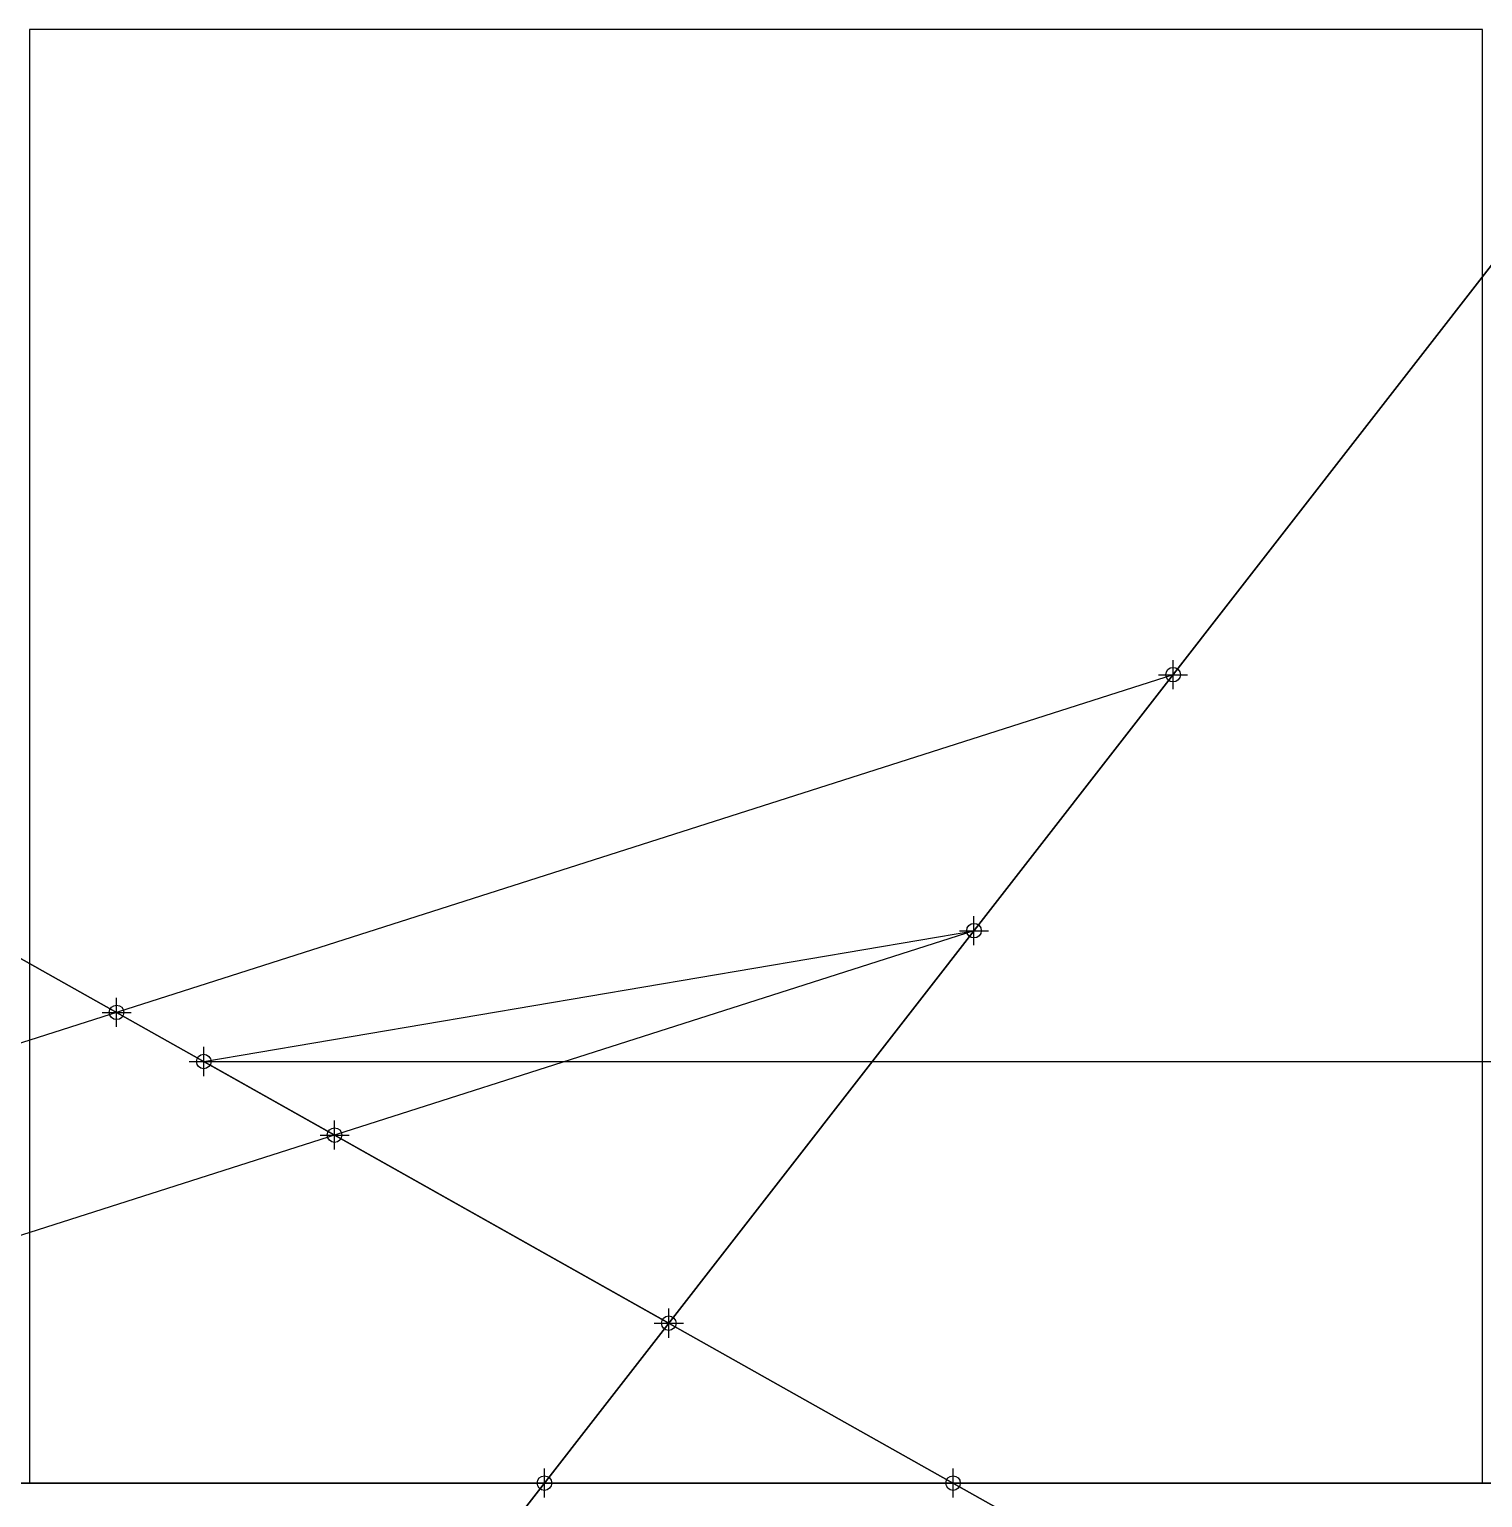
# Model space of a CAD drawing. Header units: millimetres. Extents: x 0 to 100, y -1 to 100.
import ezdxf

# ---------------------------------------------------------------- set-up
doc = ezdxf.new("R2010")
doc.units = ezdxf.units.MM
doc.header["$PDMODE"] = 34

msp = doc.modelspace()

# ---------------------------------------------------------------- linework, layer by layer
at = {"color": 3}
for p, q in [((100, 100), (0, 100)), ((0, 100), (0, 0)), ((100, 0), (100, 100)), ((0, 0), (100, 0))]:
    msp.add_line(p, q, dxfattribs=at)
for p, q in [((12, 29, 6), (65, 38, 15)), ((65, 38, 15), (44, 11, 38)), ((44, 11, 38), (12, 29, 6))]:
    msp.add_line(p, q)
at = {"color": 1}
for p, q in [((0, 0), (100, 0)), ((100, 0, 100), (0, 0, 100)), ((0, 0, 100), (0, 0)), ((100, 0), (100, 0, 100))]:
    msp.add_line(p, q, dxfattribs=at)
for direction in [(0.509475, 0.655039, -0.557996), (-0.657041, 0.369586, -0.657041)]:
    msp.add_xline((44, 11, 38), direction)
at = {"color": 3, "transparency": 33554495}
for p, direction in [((65, 38), (-0.613941, -0.789352)), ((12, 29), (0.871576, -0.490261))]:
    msp.add_xline(p, direction, dxfattribs=at)
at = {"color": 1, "transparency": 33554495}
for direction in [(0.674269, 0, -0.738485), (-0.707107, 0, -0.707107)]:
    msp.add_xline((44, 0, 38), direction, dxfattribs=at)
at = {"color": 3, "transparency": 33554559}
msp.add_ray((78.7, 55.61), (-0.952534, -0.304432), dxfattribs=at)
at = {"color": 4}
msp.add_ray((65, 38, 15), (-0.952534, -0.304432), dxfattribs=at)
at = {"color": 2}
msp.add_ray((12, 29, 6), (0.940191, 0, 0.340649), dxfattribs=at)
at = {"color": 1, "transparency": 33554559}
msp.add_ray((35.44, 0, 47.37), (0.940191, 0, 0.340649), dxfattribs=at)
at = {"color": 3, "transparency": 33554508}
for p in [(78.7, 55.61), (6, 32.38)]:
    msp.add_point(p, dxfattribs=at)
at = {"color": 1}
msp.add_point((65, 38, 15), dxfattribs=at)
at = {"color": 5}
msp.add_point((12, 29, 6), dxfattribs=at)
msp.add_point((21, 23.94, 15))
at = {"color": 6}
msp.add_point((44, 11, 38), dxfattribs=at)
at = {"color": 1, "transparency": 33554508}
for p in [(35.44, 0, 47.37), (63.56, 0, 57.56)]:
    msp.add_point(p, dxfattribs=at)

doc.saveas('drawing.dxf')
